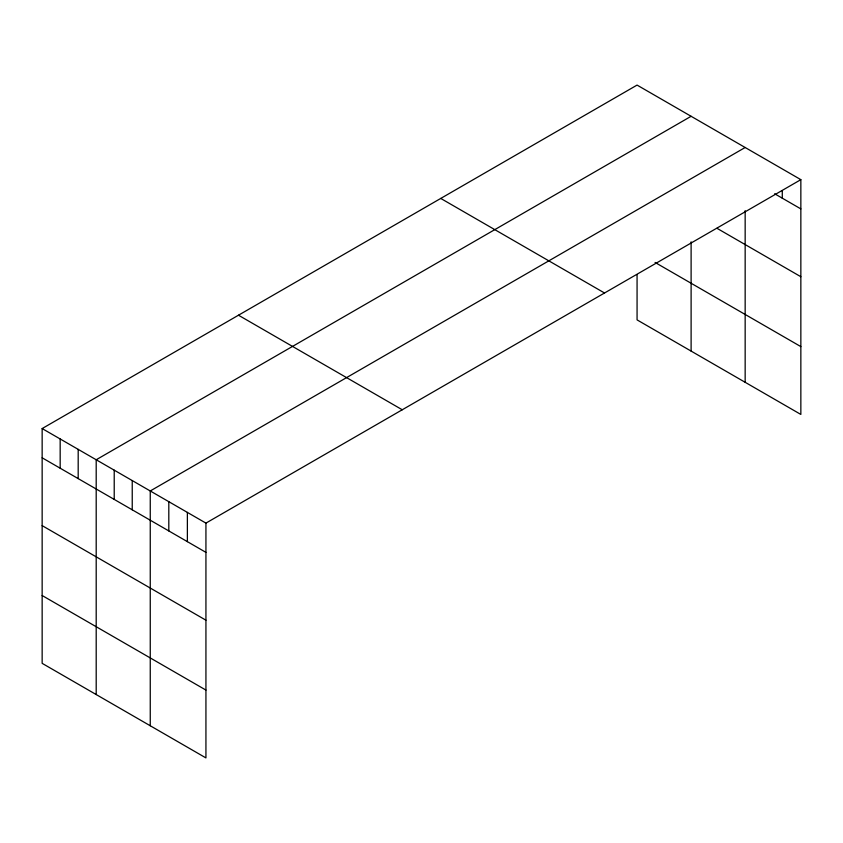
<?xml version="1.0" encoding="UTF-8"?>
<svg xmlns="http://www.w3.org/2000/svg" width="843" height="843" viewBox="0 0 843 843"><rect width="100%" height="100%" fill="white"/><g stroke="black" fill="none" stroke-linecap="round" stroke-linejoin="round"><path stroke-width="1.26" d="M800.85 179.654L205.934 523.113L205.934 757.91L42.15 663.346L42.15 428.56L637.066 85.09L800.85 179.654L800.85 414.44L637.066 319.887L637.066 274.66M691.112 116.292L96.197 459.762L96.197 694.558M745.159 147.493L150.254 490.963L150.254 725.76M774.643 193.764L800.85 208.895M717.014 228.316L800.85 276.725M655.074 262.447L800.85 346.61M440.741 198.432L604.526 292.995M238.474 315.208L402.259 409.772M42.15 428.56L205.934 523.113M42.15 457.802L205.934 552.365M42.15 525.632L205.934 620.195M42.15 595.516L205.934 690.08M782.283 190.55L782.283 198.179M745.159 210.655L745.159 382.29M691.112 241.836L691.112 351.088M187.378 512.396L187.378 541.649M168.811 501.68L168.811 530.932M132.235 480.563L132.235 509.804M114.216 470.162L114.216 499.404M78.188 449.361L78.188 478.603M60.169 438.961L60.169 468.202"/></g></svg>
